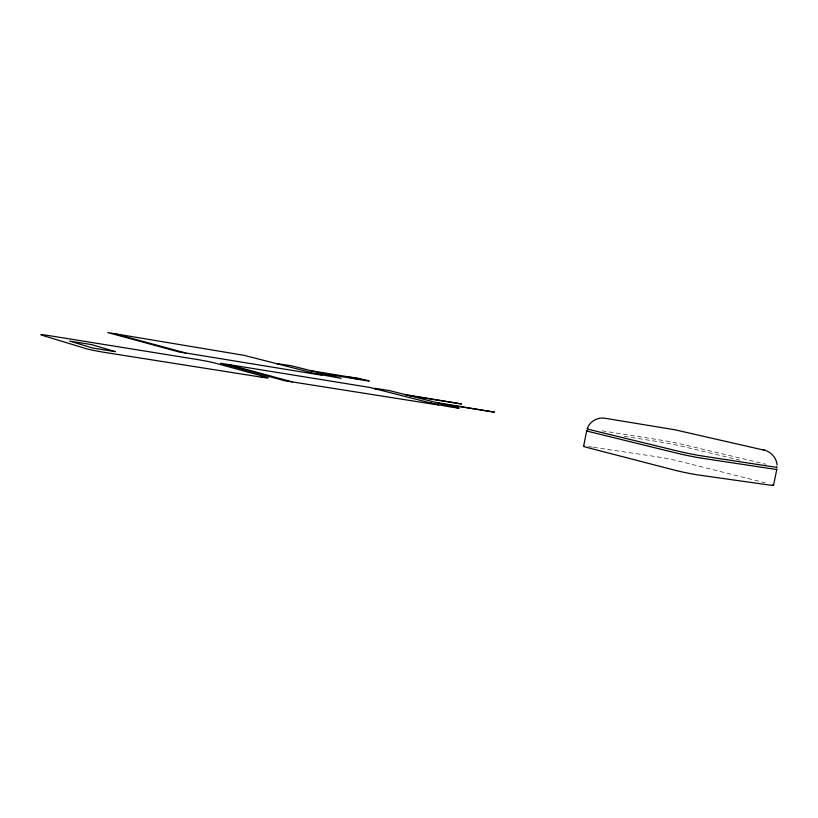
<?xml version="1.0" encoding="UTF-8"?>
<svg xmlns="http://www.w3.org/2000/svg" width="818" height="818" viewBox="0 0 818 818"><rect width="100%" height="100%" fill="white"/><g stroke="black" fill="none" stroke-linecap="round" stroke-linejoin="round"><path stroke-width="0.61" stroke-dasharray="4.09 3.07" d="M588.52 446.587L592.293 447.149M593.551 447.334L657.713 456.873A15.716 0.787 11.5 0 1 679.329 461.229L765.004 482.753M602.109 430.82L661.169 440.145A15.593 0.603 11.4 0 1 682.611 444.419L766.108 464.246M624.236 436.342L660.678 442.057A15.726 0.624 11.4 0 1 682.314 446.372L740.004 460.166"/><path stroke-width="1.23" d="M583.633 446.209L586.7 430.728M773.552 485.35L776.814 469.327M587.232 428.734C589.655 421.301 598.019 416.73 605.596 418.356L674.83 429.777L765.423 450.462M320.554 373.151L369.215 381.137A13.354 0.511 10.9 0 0 358.959 378.581L351.167 377.303M292.343 381.914L285.676 380.994L220.533 363.264L369.777 387.435L438.785 405.053L292.343 381.914L229.101 364.756M185.737 352.998L179.408 352.067L107.751 332.558L243.968 355.319L322.067 375.257L185.737 352.998L115.348 333.908M436.914 402.64L494.501 412.149L440.759 403.611M405.063 394.573L461.628 403.98L408.683 395.483M310.584 370.626L358.959 378.581M315.871 373.673L341.137 378.366L291.29 365.738L276.873 363.611L278.457 364.122M765.178 450.391L763.276 449.9M765.382 450.442C771.701 452.477 776.619 458.387 777.09 465.064M376.73 389.215A12.321 0.521 10.9 0 1 379.624 389.02L389.378 390.595L459.082 408.264L448.99 406.669A13.037 0.583 11 0 1 430.922 403.049M584.277 446.117A16.145 0.859 11.4 0 0 587.978 447.712L674.247 470.064A17.546 0.971 11.6 0 0 698.746 475.033L769.728 485.105A17.086 0.879 11.7 0 0 772.489 484.788M586.884 430.677A16.155 0.685 11.3 0 0 591.077 432.098L677.611 453.336A17.556 0.777 11.5 0 0 702.13 458.244L773.01 468.99A17.096 0.706 11.5 0 0 776.742 469.215M587.866 428.693A16.023 0.654 11.3 0 0 591.578 430.074L678.153 451.168A17.413 0.746 11.4 0 0 702.457 456.025L773.317 466.853A16.943 0.675 11.5 0 0 776.66 466.935M360.881 379.511L346.433 376.781L360.881 379.511M261.3 377.149L105.624 352.558A15.358 0.787 10.3 0 1 85.532 348.488L41.922 335.227A14.458 0.695 10.3 0 1 49.796 335.738L197.302 359.521A13.395 0.613 10.6 0 1 215.032 363.08L266.208 377.098A14.213 0.695 10.7 0 1 261.3 377.149M115.266 351.628L92.833 348.059L69.653 341.096L91.555 344.603L115.266 351.628"/></g></svg>
